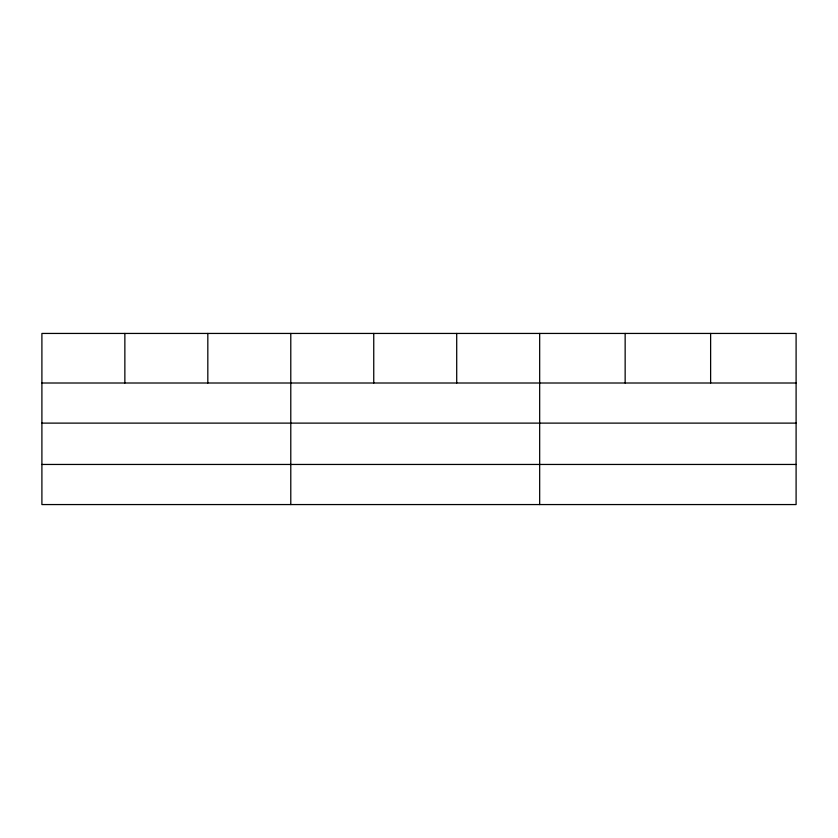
<?xml version="1.0" encoding="UTF-8"?>
<svg xmlns="http://www.w3.org/2000/svg" width="838" height="838" viewBox="0 0 838 838"><rect width="100%" height="100%" fill="white"/><g stroke="black" fill="none" stroke-linecap="round" stroke-linejoin="round"><path stroke-width="1.26" d="M796.1 423.117L796.1 333.44L41.9 333.44L41.9 504.56L796.1 504.56L796.1 423.117L41.9 423.117M41.9 383.008L796.1 383.008M41.9 464.451L796.1 464.451M710.624 333.44L710.624 383.008M625.148 333.44L625.148 383.008M539.672 333.44L539.672 504.56M456.71 333.44L456.71 383.008M373.748 333.44L373.748 383.008M290.786 333.44L290.786 504.56M207.824 333.44L207.824 383.008M124.862 333.44L124.862 383.008"/></g></svg>
